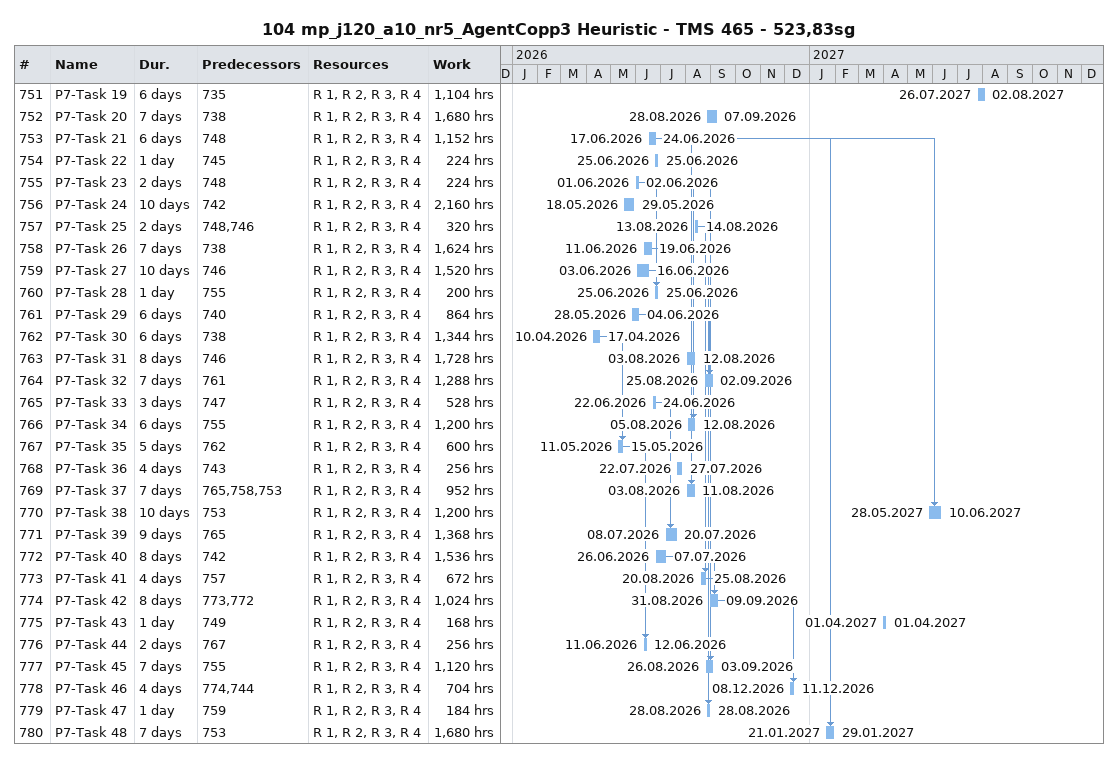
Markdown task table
104 mp_j120_a10_nr5_AgentCopp3 Heuristic - TMS 465 - 523,83sg

| ID | Task | Duration | Start | Finish | Predecessors | Resources | Work (h) |
|---|---|---|---|---|---|---|---|
| 751 | P7-Task 19 | 6d | 2027-07-26 | 2027-08-02 | 735 | R 1, R 2, R 3, R 4 | 1104 |
| 752 | P7-Task 20 | 7d | 2026-08-28 | 2026-09-07 | 738 | R 1, R 2, R 3, R 4 | 1680 |
| 753 | P7-Task 21 | 6d | 2026-06-17 | 2026-06-24 | 748 | R 1, R 2, R 3, R 4 | 1152 |
| 754 | P7-Task 22 | 1d | 2026-06-25 | 2026-06-25 | 745 | R 1, R 2, R 3, R 4 | 224 |
| 755 | P7-Task 23 | 2d | 2026-06-01 | 2026-06-02 | 748 | R 1, R 2, R 3, R 4 | 224 |
| 756 | P7-Task 24 | 10d | 2026-05-18 | 2026-05-29 | 742 | R 1, R 2, R 3, R 4 | 2160 |
| 757 | P7-Task 25 | 2d | 2026-08-13 | 2026-08-14 | 748, 746 | R 1, R 2, R 3, R 4 | 320 |
| 758 | P7-Task 26 | 7d | 2026-06-11 | 2026-06-19 | 738 | R 1, R 2, R 3, R 4 | 1624 |
| 759 | P7-Task 27 | 10d | 2026-06-03 | 2026-06-16 | 746 | R 1, R 2, R 3, R 4 | 1520 |
| 760 | P7-Task 28 | 1d | 2026-06-25 | 2026-06-25 | 755 | R 1, R 2, R 3, R 4 | 200 |
| 761 | P7-Task 29 | 6d | 2026-05-28 | 2026-06-04 | 740 | R 1, R 2, R 3, R 4 | 864 |
| 762 | P7-Task 30 | 6d | 2026-04-10 | 2026-04-17 | 738 | R 1, R 2, R 3, R 4 | 1344 |
| 763 | P7-Task 31 | 8d | 2026-08-03 | 2026-08-12 | 746 | R 1, R 2, R 3, R 4 | 1728 |
| 764 | P7-Task 32 | 7d | 2026-08-25 | 2026-09-02 | 761 | R 1, R 2, R 3, R 4 | 1288 |
| 765 | P7-Task 33 | 3d | 2026-06-22 | 2026-06-24 | 747 | R 1, R 2, R 3, R 4 | 528 |
| 766 | P7-Task 34 | 6d | 2026-08-05 | 2026-08-12 | 755 | R 1, R 2, R 3, R 4 | 1200 |
| 767 | P7-Task 35 | 5d | 2026-05-11 | 2026-05-15 | 762 | R 1, R 2, R 3, R 4 | 600 |
| 768 | P7-Task 36 | 4d | 2026-07-22 | 2026-07-27 | 743 | R 1, R 2, R 3, R 4 | 256 |
| 769 | P7-Task 37 | 7d | 2026-08-03 | 2026-08-11 | 765, 758, 753 | R 1, R 2, R 3, R 4 | 952 |
| 770 | P7-Task 38 | 10d | 2027-05-28 | 2027-06-10 | 753 | R 1, R 2, R 3, R 4 | 1200 |
| 771 | P7-Task 39 | 9d | 2026-07-08 | 2026-07-20 | 765 | R 1, R 2, R 3, R 4 | 1368 |
| 772 | P7-Task 40 | 8d | 2026-06-26 | 2026-07-07 | 742 | R 1, R 2, R 3, R 4 | 1536 |
| 773 | P7-Task 41 | 4d | 2026-08-20 | 2026-08-25 | 757 | R 1, R 2, R 3, R 4 | 672 |
| 774 | P7-Task 42 | 8d | 2026-08-31 | 2026-09-09 | 773, 772 | R 1, R 2, R 3, R 4 | 1024 |
| 775 | P7-Task 43 | 1d | 2027-04-01 | 2027-04-01 | 749 | R 1, R 2, R 3, R 4 | 168 |
| 776 | P7-Task 44 | 2d | 2026-06-11 | 2026-06-12 | 767 | R 1, R 2, R 3, R 4 | 256 |
| 777 | P7-Task 45 | 7d | 2026-08-26 | 2026-09-03 | 755 | R 1, R 2, R 3, R 4 | 1120 |
| 778 | P7-Task 46 | 4d | 2026-12-08 | 2026-12-11 | 774, 744 | R 1, R 2, R 3, R 4 | 704 |
| 779 | P7-Task 47 | 1d | 2026-08-28 | 2026-08-28 | 759 | R 1, R 2, R 3, R 4 | 184 |
| 780 | P7-Task 48 | 7d | 2027-01-21 | 2027-01-29 | 753 | R 1, R 2, R 3, R 4 | 1680 |
